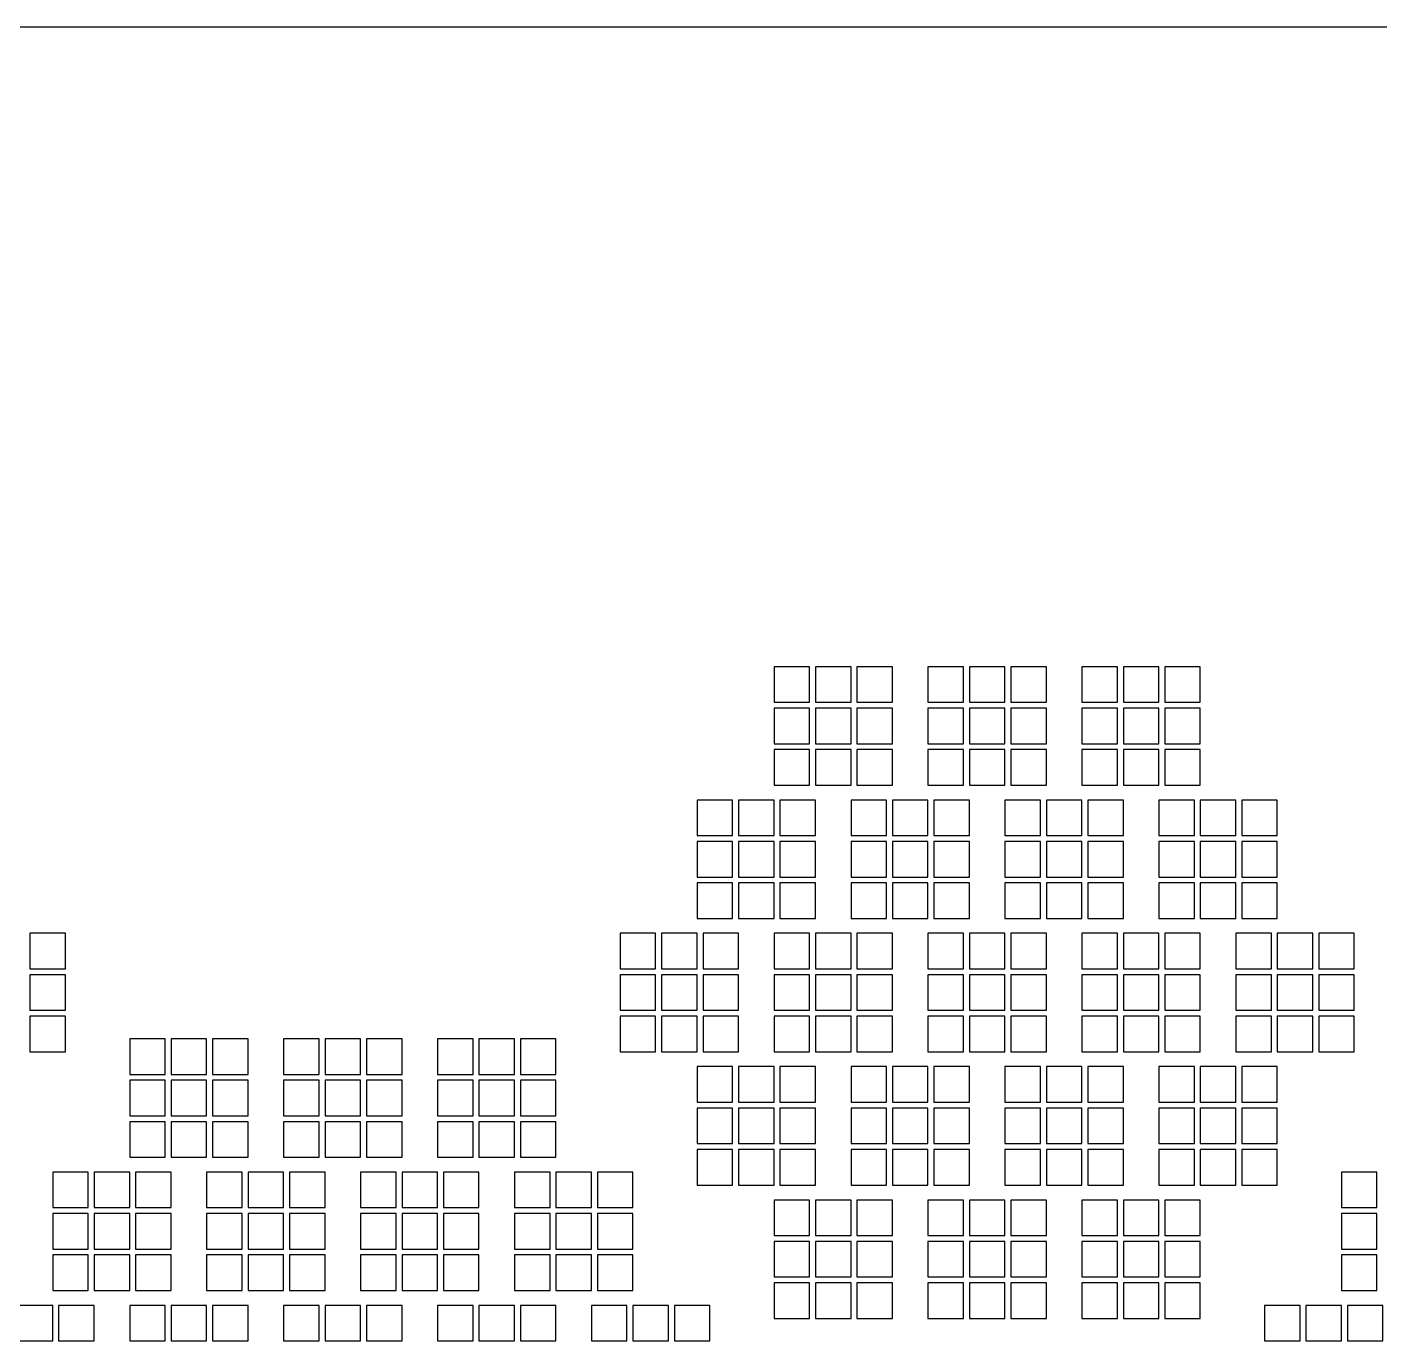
# Model space of a CAD drawing. Extents: x -49 to 54, y -38 to 38.
# Drawn here: x -10.83 to 0.6, y 26.88 to 38 of the extents above; entities that cross this region are included whole.
import ezdxf

# ---------------------------------------------------------------- set-up
doc = ezdxf.new("R2010")
doc.units = 0
doc.layers.add('BACK_LAYER', color=5, linetype='CONTINUOUS')
doc.layers.add('OUTLINE', color=7, linetype='CONTINUOUS')

msp = doc.modelspace()

# ---------------------------------------------------------------- linework, layer by layer
at = {"layer": 'BACK_LAYER'}
for points in [[(-4.521, 32.299), (-4.221, 32.299), (-4.221, 32.599), (-4.521, 32.599)], [(-4.171, 32.299), (-3.871, 32.299), (-3.871, 32.599), (-4.171, 32.599)], [(-3.821, 32.299), (-3.521, 32.299), (-3.521, 32.599), (-3.821, 32.599)], [(-3.221, 32.299), (-2.921, 32.299), (-2.921, 32.599), (-3.221, 32.599)], [(-2.871, 32.299), (-2.571, 32.299), (-2.571, 32.599), (-2.871, 32.599)], [(-2.521, 32.299), (-2.221, 32.299), (-2.221, 32.599), (-2.521, 32.599)], [(-1.921, 32.299), (-1.621, 32.299), (-1.621, 32.599), (-1.921, 32.599)], [(-1.571, 32.299), (-1.271, 32.299), (-1.271, 32.599), (-1.571, 32.599)], [(-1.221, 32.299), (-0.921, 32.299), (-0.921, 32.599), (-1.221, 32.599)], [(-4.521, 31.949), (-4.221, 31.949), (-4.221, 32.249), (-4.521, 32.249)], [(-4.171, 31.949), (-3.871, 31.949), (-3.871, 32.249), (-4.171, 32.249)], [(-3.821, 31.949), (-3.521, 31.949), (-3.521, 32.249), (-3.821, 32.249)], [(-3.221, 31.949), (-2.921, 31.949), (-2.921, 32.249), (-3.221, 32.249)], [(-2.871, 31.949), (-2.571, 31.949), (-2.571, 32.249), (-2.871, 32.249)], [(-2.521, 31.949), (-2.221, 31.949), (-2.221, 32.249), (-2.521, 32.249)], [(-1.921, 31.949), (-1.621, 31.949), (-1.621, 32.249), (-1.921, 32.249)], [(-1.571, 31.949), (-1.271, 31.949), (-1.271, 32.249), (-1.571, 32.249)], [(-1.221, 31.949), (-0.921, 31.949), (-0.921, 32.249), (-1.221, 32.249)], [(-4.521, 31.599), (-4.221, 31.599), (-4.221, 31.899), (-4.521, 31.899)], [(-4.171, 31.599), (-3.871, 31.599), (-3.871, 31.899), (-4.171, 31.899)], [(-3.821, 31.599), (-3.521, 31.599), (-3.521, 31.899), (-3.821, 31.899)], [(-3.221, 31.599), (-2.921, 31.599), (-2.921, 31.899), (-3.221, 31.899)], [(-2.871, 31.599), (-2.571, 31.599), (-2.571, 31.899), (-2.871, 31.899)], [(-2.521, 31.599), (-2.221, 31.599), (-2.221, 31.899), (-2.521, 31.899)], [(-1.921, 31.599), (-1.621, 31.599), (-1.621, 31.899), (-1.921, 31.899)], [(-1.571, 31.599), (-1.271, 31.599), (-1.271, 31.899), (-1.571, 31.899)], [(-1.221, 31.599), (-0.921, 31.599), (-0.921, 31.899), (-1.221, 31.899)], [(-5.171, 31.173), (-4.871, 31.173), (-4.871, 31.473), (-5.171, 31.473)], [(-4.821, 31.173), (-4.521, 31.173), (-4.521, 31.473), (-4.821, 31.473)], [(-4.471, 31.173), (-4.171, 31.173), (-4.171, 31.473), (-4.471, 31.473)], [(-3.871, 31.173), (-3.571, 31.173), (-3.571, 31.473), (-3.871, 31.473)], [(-3.521, 31.173), (-3.221, 31.173), (-3.221, 31.473), (-3.521, 31.473)], [(-3.171, 31.173), (-2.871, 31.173), (-2.871, 31.473), (-3.171, 31.473)], [(-2.571, 31.173), (-2.271, 31.173), (-2.271, 31.473), (-2.571, 31.473)], [(-2.221, 31.173), (-1.921, 31.173), (-1.921, 31.473), (-2.221, 31.473)], [(-1.871, 31.173), (-1.571, 31.173), (-1.571, 31.473), (-1.871, 31.473)], [(-1.271, 31.173), (-0.971, 31.173), (-0.971, 31.473), (-1.271, 31.473)], [(-0.921, 31.173), (-0.621, 31.173), (-0.621, 31.473), (-0.921, 31.473)], [(-0.571, 31.173), (-0.271, 31.173), (-0.271, 31.473), (-0.571, 31.473)], [(-5.171, 30.823), (-4.871, 30.823), (-4.871, 31.123), (-5.171, 31.123)], [(-4.821, 30.823), (-4.521, 30.823), (-4.521, 31.123), (-4.821, 31.123)], [(-4.471, 30.823), (-4.171, 30.823), (-4.171, 31.123), (-4.471, 31.123)], [(-3.871, 30.823), (-3.571, 30.823), (-3.571, 31.123), (-3.871, 31.123)], [(-3.521, 30.823), (-3.221, 30.823), (-3.221, 31.123), (-3.521, 31.123)], [(-3.171, 30.823), (-2.871, 30.823), (-2.871, 31.123), (-3.171, 31.123)], [(-2.571, 30.823), (-2.271, 30.823), (-2.271, 31.123), (-2.571, 31.123)], [(-2.221, 30.823), (-1.921, 30.823), (-1.921, 31.123), (-2.221, 31.123)], [(-1.871, 30.823), (-1.571, 30.823), (-1.571, 31.123), (-1.871, 31.123)], [(-1.271, 30.823), (-0.971, 30.823), (-0.971, 31.123), (-1.271, 31.123)], [(-0.921, 30.823), (-0.621, 30.823), (-0.621, 31.123), (-0.921, 31.123)], [(-0.571, 30.823), (-0.271, 30.823), (-0.271, 31.123), (-0.571, 31.123)], [(-5.171, 30.473), (-4.871, 30.473), (-4.871, 30.773), (-5.171, 30.773)], [(-4.821, 30.473), (-4.521, 30.473), (-4.521, 30.773), (-4.821, 30.773)], [(-4.471, 30.473), (-4.171, 30.473), (-4.171, 30.773), (-4.471, 30.773)], [(-3.871, 30.473), (-3.571, 30.473), (-3.571, 30.773), (-3.871, 30.773)], [(-3.521, 30.473), (-3.221, 30.473), (-3.221, 30.773), (-3.521, 30.773)], [(-3.171, 30.473), (-2.871, 30.473), (-2.871, 30.773), (-3.171, 30.773)], [(-2.571, 30.473), (-2.271, 30.473), (-2.271, 30.773), (-2.571, 30.773)], [(-2.221, 30.473), (-1.921, 30.473), (-1.921, 30.773), (-2.221, 30.773)], [(-1.871, 30.473), (-1.571, 30.473), (-1.571, 30.773), (-1.871, 30.773)], [(-1.271, 30.473), (-0.971, 30.473), (-0.971, 30.773), (-1.271, 30.773)], [(-0.921, 30.473), (-0.621, 30.473), (-0.621, 30.773), (-0.921, 30.773)], [(-0.571, 30.473), (-0.271, 30.473), (-0.271, 30.773), (-0.571, 30.773)], [(-10.805, 30.048), (-10.505, 30.048), (-10.505, 30.348), (-10.805, 30.348)], [(-5.821, 30.048), (-5.521, 30.048), (-5.521, 30.348), (-5.821, 30.348)], [(-5.471, 30.048), (-5.171, 30.048), (-5.171, 30.348), (-5.471, 30.348)], [(-5.121, 30.048), (-4.821, 30.048), (-4.821, 30.348), (-5.121, 30.348)], [(-4.521, 30.048), (-4.221, 30.048), (-4.221, 30.348), (-4.521, 30.348)], [(-4.171, 30.048), (-3.871, 30.048), (-3.871, 30.348), (-4.171, 30.348)], [(-3.821, 30.048), (-3.521, 30.048), (-3.521, 30.348), (-3.821, 30.348)], [(-3.221, 30.048), (-2.921, 30.048), (-2.921, 30.348), (-3.221, 30.348)], [(-2.871, 30.048), (-2.571, 30.048), (-2.571, 30.348), (-2.871, 30.348)], [(-2.521, 30.048), (-2.221, 30.048), (-2.221, 30.348), (-2.521, 30.348)], [(-1.921, 30.048), (-1.621, 30.048), (-1.621, 30.348), (-1.921, 30.348)], [(-1.571, 30.048), (-1.271, 30.048), (-1.271, 30.348), (-1.571, 30.348)], [(-1.221, 30.048), (-0.921, 30.048), (-0.921, 30.348), (-1.221, 30.348)], [(-0.621, 30.048), (-0.321, 30.048), (-0.321, 30.348), (-0.621, 30.348)], [(-0.271, 30.048), (0.029, 30.048), (0.029, 30.348), (-0.271, 30.348)], [(0.079, 30.048), (0.379, 30.048), (0.379, 30.348), (0.079, 30.348)], [(-10.805, 29.698), (-10.505, 29.698), (-10.505, 29.998), (-10.805, 29.998)], [(-5.821, 29.698), (-5.521, 29.698), (-5.521, 29.998), (-5.821, 29.998)], [(-5.471, 29.698), (-5.171, 29.698), (-5.171, 29.998), (-5.471, 29.998)], [(-5.121, 29.698), (-4.821, 29.698), (-4.821, 29.998), (-5.121, 29.998)], [(-4.521, 29.698), (-4.221, 29.698), (-4.221, 29.998), (-4.521, 29.998)], [(-4.171, 29.698), (-3.871, 29.698), (-3.871, 29.998), (-4.171, 29.998)], [(-3.821, 29.698), (-3.521, 29.698), (-3.521, 29.998), (-3.821, 29.998)], [(-3.221, 29.698), (-2.921, 29.698), (-2.921, 29.998), (-3.221, 29.998)], [(-2.871, 29.698), (-2.571, 29.698), (-2.571, 29.998), (-2.871, 29.998)], [(-2.521, 29.698), (-2.221, 29.698), (-2.221, 29.998), (-2.521, 29.998)], [(-1.921, 29.698), (-1.621, 29.698), (-1.621, 29.998), (-1.921, 29.998)], [(-1.571, 29.698), (-1.271, 29.698), (-1.271, 29.998), (-1.571, 29.998)], [(-1.221, 29.698), (-0.921, 29.698), (-0.921, 29.998), (-1.221, 29.998)], [(-0.621, 29.698), (-0.321, 29.698), (-0.321, 29.998), (-0.621, 29.998)], [(-0.271, 29.698), (0.029, 29.698), (0.029, 29.998), (-0.271, 29.998)], [(0.079, 29.698), (0.379, 29.698), (0.379, 29.998), (0.079, 29.998)], [(-10.805, 29.348), (-10.505, 29.348), (-10.505, 29.648), (-10.805, 29.648)], [(-5.821, 29.348), (-5.521, 29.348), (-5.521, 29.648), (-5.821, 29.648)], [(-5.471, 29.348), (-5.171, 29.348), (-5.171, 29.648), (-5.471, 29.648)], [(-5.121, 29.348), (-4.821, 29.348), (-4.821, 29.648), (-5.121, 29.648)], [(-4.521, 29.348), (-4.221, 29.348), (-4.221, 29.648), (-4.521, 29.648)], [(-4.171, 29.348), (-3.871, 29.348), (-3.871, 29.648), (-4.171, 29.648)], [(-3.821, 29.348), (-3.521, 29.348), (-3.521, 29.648), (-3.821, 29.648)], [(-3.221, 29.348), (-2.921, 29.348), (-2.921, 29.648), (-3.221, 29.648)], [(-2.871, 29.348), (-2.571, 29.348), (-2.571, 29.648), (-2.871, 29.648)], [(-2.521, 29.348), (-2.221, 29.348), (-2.221, 29.648), (-2.521, 29.648)], [(-1.921, 29.348), (-1.621, 29.348), (-1.621, 29.648), (-1.921, 29.648)], [(-1.571, 29.348), (-1.271, 29.348), (-1.271, 29.648), (-1.571, 29.648)], [(-1.221, 29.348), (-0.921, 29.348), (-0.921, 29.648), (-1.221, 29.648)], [(-0.621, 29.348), (-0.321, 29.348), (-0.321, 29.648), (-0.621, 29.648)], [(-0.271, 29.348), (0.029, 29.348), (0.029, 29.648), (-0.271, 29.648)], [(0.079, 29.348), (0.379, 29.348), (0.379, 29.648), (0.079, 29.648)], [(-9.963, 29.157), (-9.663, 29.157), (-9.663, 29.457), (-9.963, 29.457)], [(-9.613, 29.157), (-9.313, 29.157), (-9.313, 29.457), (-9.613, 29.457)], [(-9.263, 29.157), (-8.963, 29.157), (-8.963, 29.457), (-9.263, 29.457)], [(-8.663, 29.157), (-8.363, 29.157), (-8.363, 29.457), (-8.663, 29.457)], [(-8.313, 29.157), (-8.013, 29.157), (-8.013, 29.457), (-8.313, 29.457)], [(-7.963, 29.157), (-7.663, 29.157), (-7.663, 29.457), (-7.963, 29.457)], [(-7.363, 29.157), (-7.063, 29.157), (-7.063, 29.457), (-7.363, 29.457)], [(-7.013, 29.157), (-6.713, 29.157), (-6.713, 29.457), (-7.013, 29.457)], [(-6.663, 29.157), (-6.363, 29.157), (-6.363, 29.457), (-6.663, 29.457)], [(-5.171, 28.922), (-4.871, 28.922), (-4.871, 29.222), (-5.171, 29.222)], [(-4.821, 28.922), (-4.521, 28.922), (-4.521, 29.222), (-4.821, 29.222)], [(-4.471, 28.922), (-4.171, 28.922), (-4.171, 29.222), (-4.471, 29.222)], [(-3.871, 28.922), (-3.571, 28.922), (-3.571, 29.222), (-3.871, 29.222)], [(-3.521, 28.922), (-3.221, 28.922), (-3.221, 29.222), (-3.521, 29.222)], [(-3.171, 28.922), (-2.871, 28.922), (-2.871, 29.222), (-3.171, 29.222)], [(-2.571, 28.922), (-2.271, 28.922), (-2.271, 29.222), (-2.571, 29.222)], [(-2.221, 28.922), (-1.921, 28.922), (-1.921, 29.222), (-2.221, 29.222)], [(-1.871, 28.922), (-1.571, 28.922), (-1.571, 29.222), (-1.871, 29.222)], [(-1.271, 28.922), (-0.971, 28.922), (-0.971, 29.222), (-1.271, 29.222)], [(-0.921, 28.922), (-0.621, 28.922), (-0.621, 29.222), (-0.921, 29.222)], [(-0.571, 28.922), (-0.271, 28.922), (-0.271, 29.222), (-0.571, 29.222)], [(-9.963, 28.807), (-9.663, 28.807), (-9.663, 29.107), (-9.963, 29.107)], [(-9.613, 28.807), (-9.313, 28.807), (-9.313, 29.107), (-9.613, 29.107)], [(-9.263, 28.807), (-8.963, 28.807), (-8.963, 29.107), (-9.263, 29.107)], [(-8.663, 28.807), (-8.363, 28.807), (-8.363, 29.107), (-8.663, 29.107)], [(-8.313, 28.807), (-8.013, 28.807), (-8.013, 29.107), (-8.313, 29.107)], [(-7.963, 28.807), (-7.663, 28.807), (-7.663, 29.107), (-7.963, 29.107)], [(-7.363, 28.807), (-7.063, 28.807), (-7.063, 29.107), (-7.363, 29.107)], [(-7.013, 28.807), (-6.713, 28.807), (-6.713, 29.107), (-7.013, 29.107)], [(-6.663, 28.807), (-6.363, 28.807), (-6.363, 29.107), (-6.663, 29.107)], [(-5.171, 28.572), (-4.871, 28.572), (-4.871, 28.872), (-5.171, 28.872)], [(-4.821, 28.572), (-4.521, 28.572), (-4.521, 28.872), (-4.821, 28.872)], [(-4.471, 28.572), (-4.171, 28.572), (-4.171, 28.872), (-4.471, 28.872)], [(-3.871, 28.572), (-3.571, 28.572), (-3.571, 28.872), (-3.871, 28.872)], [(-3.521, 28.572), (-3.221, 28.572), (-3.221, 28.872), (-3.521, 28.872)], [(-3.171, 28.572), (-2.871, 28.572), (-2.871, 28.872), (-3.171, 28.872)], [(-2.571, 28.572), (-2.271, 28.572), (-2.271, 28.872), (-2.571, 28.872)], [(-2.221, 28.572), (-1.921, 28.572), (-1.921, 28.872), (-2.221, 28.872)], [(-1.871, 28.572), (-1.571, 28.572), (-1.571, 28.872), (-1.871, 28.872)], [(-1.271, 28.572), (-0.971, 28.572), (-0.971, 28.872), (-1.271, 28.872)], [(-0.921, 28.572), (-0.621, 28.572), (-0.621, 28.872), (-0.921, 28.872)], [(-0.571, 28.572), (-0.271, 28.572), (-0.271, 28.872), (-0.571, 28.872)], [(-9.963, 28.457), (-9.663, 28.457), (-9.663, 28.757), (-9.963, 28.757)], [(-9.613, 28.457), (-9.313, 28.457), (-9.313, 28.757), (-9.613, 28.757)], [(-9.263, 28.457), (-8.963, 28.457), (-8.963, 28.757), (-9.263, 28.757)], [(-8.663, 28.457), (-8.363, 28.457), (-8.363, 28.757), (-8.663, 28.757)], [(-8.313, 28.457), (-8.013, 28.457), (-8.013, 28.757), (-8.313, 28.757)], [(-7.963, 28.457), (-7.663, 28.457), (-7.663, 28.757), (-7.963, 28.757)], [(-7.363, 28.457), (-7.063, 28.457), (-7.063, 28.757), (-7.363, 28.757)], [(-7.013, 28.457), (-6.713, 28.457), (-6.713, 28.757), (-7.013, 28.757)], [(-6.663, 28.457), (-6.363, 28.457), (-6.363, 28.757), (-6.663, 28.757)], [(-5.171, 28.222), (-4.871, 28.222), (-4.871, 28.522), (-5.171, 28.522)], [(-4.821, 28.222), (-4.521, 28.222), (-4.521, 28.522), (-4.821, 28.522)], [(-4.471, 28.222), (-4.171, 28.222), (-4.171, 28.522), (-4.471, 28.522)], [(-3.871, 28.222), (-3.571, 28.222), (-3.571, 28.522), (-3.871, 28.522)], [(-3.521, 28.222), (-3.221, 28.222), (-3.221, 28.522), (-3.521, 28.522)], [(-3.171, 28.222), (-2.871, 28.222), (-2.871, 28.522), (-3.171, 28.522)], [(-2.571, 28.222), (-2.271, 28.222), (-2.271, 28.522), (-2.571, 28.522)], [(-2.221, 28.222), (-1.921, 28.222), (-1.921, 28.522), (-2.221, 28.522)], [(-1.871, 28.222), (-1.571, 28.222), (-1.571, 28.522), (-1.871, 28.522)], [(-1.271, 28.222), (-0.971, 28.222), (-0.971, 28.522), (-1.271, 28.522)], [(-0.921, 28.222), (-0.621, 28.222), (-0.621, 28.522), (-0.921, 28.522)], [(-0.571, 28.222), (-0.271, 28.222), (-0.271, 28.522), (-0.571, 28.522)], [(-10.613, 28.032), (-10.313, 28.032), (-10.313, 28.332), (-10.613, 28.332)], [(-10.263, 28.032), (-9.963, 28.032), (-9.963, 28.332), (-10.263, 28.332)], [(-9.913, 28.032), (-9.613, 28.032), (-9.613, 28.332), (-9.913, 28.332)], [(-9.313, 28.032), (-9.013, 28.032), (-9.013, 28.332), (-9.313, 28.332)], [(-8.963, 28.032), (-8.663, 28.032), (-8.663, 28.332), (-8.963, 28.332)], [(-8.613, 28.032), (-8.313, 28.032), (-8.313, 28.332), (-8.613, 28.332)], [(-8.013, 28.032), (-7.713, 28.032), (-7.713, 28.332), (-8.013, 28.332)], [(-7.663, 28.032), (-7.363, 28.032), (-7.363, 28.332), (-7.663, 28.332)], [(-7.313, 28.032), (-7.013, 28.032), (-7.013, 28.332), (-7.313, 28.332)], [(-6.713, 28.032), (-6.413, 28.032), (-6.413, 28.332), (-6.713, 28.332)], [(-6.363, 28.032), (-6.063, 28.032), (-6.063, 28.332), (-6.363, 28.332)], [(-6.013, 28.032), (-5.713, 28.032), (-5.713, 28.332), (-6.013, 28.332)], [(0.271, 28.032), (0.571, 28.032), (0.571, 28.332), (0.271, 28.332)], [(-4.521, 27.796), (-4.221, 27.796), (-4.221, 28.096), (-4.521, 28.096)], [(-4.171, 27.796), (-3.871, 27.796), (-3.871, 28.096), (-4.171, 28.096)], [(-3.821, 27.796), (-3.521, 27.796), (-3.521, 28.096), (-3.821, 28.096)], [(-3.221, 27.796), (-2.921, 27.796), (-2.921, 28.096), (-3.221, 28.096)], [(-2.871, 27.796), (-2.571, 27.796), (-2.571, 28.096), (-2.871, 28.096)], [(-2.521, 27.796), (-2.221, 27.796), (-2.221, 28.096), (-2.521, 28.096)], [(-1.921, 27.796), (-1.621, 27.796), (-1.621, 28.096), (-1.921, 28.096)], [(-1.571, 27.796), (-1.271, 27.796), (-1.271, 28.096), (-1.571, 28.096)], [(-1.221, 27.796), (-0.921, 27.796), (-0.921, 28.096), (-1.221, 28.096)], [(-10.613, 27.682), (-10.313, 27.682), (-10.313, 27.982), (-10.613, 27.982)], [(-10.263, 27.682), (-9.963, 27.682), (-9.963, 27.982), (-10.263, 27.982)], [(-9.913, 27.682), (-9.613, 27.682), (-9.613, 27.982), (-9.913, 27.982)], [(-9.313, 27.682), (-9.013, 27.682), (-9.013, 27.982), (-9.313, 27.982)], [(-8.963, 27.682), (-8.663, 27.682), (-8.663, 27.982), (-8.963, 27.982)], [(-8.613, 27.682), (-8.313, 27.682), (-8.313, 27.982), (-8.613, 27.982)], [(-8.013, 27.682), (-7.713, 27.682), (-7.713, 27.982), (-8.013, 27.982)], [(-7.663, 27.682), (-7.363, 27.682), (-7.363, 27.982), (-7.663, 27.982)], [(-7.313, 27.682), (-7.013, 27.682), (-7.013, 27.982), (-7.313, 27.982)], [(-6.713, 27.682), (-6.413, 27.682), (-6.413, 27.982), (-6.713, 27.982)], [(-6.363, 27.682), (-6.063, 27.682), (-6.063, 27.982), (-6.363, 27.982)], [(-6.013, 27.682), (-5.713, 27.682), (-5.713, 27.982), (-6.013, 27.982)], [(0.271, 27.682), (0.571, 27.682), (0.571, 27.982), (0.271, 27.982)], [(-4.521, 27.446), (-4.221, 27.446), (-4.221, 27.746), (-4.521, 27.746)], [(-4.171, 27.446), (-3.871, 27.446), (-3.871, 27.746), (-4.171, 27.746)], [(-3.821, 27.446), (-3.521, 27.446), (-3.521, 27.746), (-3.821, 27.746)], [(-3.221, 27.446), (-2.921, 27.446), (-2.921, 27.746), (-3.221, 27.746)], [(-2.871, 27.446), (-2.571, 27.446), (-2.571, 27.746), (-2.871, 27.746)], [(-2.521, 27.446), (-2.221, 27.446), (-2.221, 27.746), (-2.521, 27.746)], [(-1.921, 27.446), (-1.621, 27.446), (-1.621, 27.746), (-1.921, 27.746)], [(-1.571, 27.446), (-1.271, 27.446), (-1.271, 27.746), (-1.571, 27.746)], [(-1.221, 27.446), (-0.921, 27.446), (-0.921, 27.746), (-1.221, 27.746)], [(-10.613, 27.332), (-10.313, 27.332), (-10.313, 27.632), (-10.613, 27.632)], [(-10.263, 27.332), (-9.963, 27.332), (-9.963, 27.632), (-10.263, 27.632)], [(-9.913, 27.332), (-9.613, 27.332), (-9.613, 27.632), (-9.913, 27.632)], [(-9.313, 27.332), (-9.013, 27.332), (-9.013, 27.632), (-9.313, 27.632)], [(-8.963, 27.332), (-8.663, 27.332), (-8.663, 27.632), (-8.963, 27.632)], [(-8.613, 27.332), (-8.313, 27.332), (-8.313, 27.632), (-8.613, 27.632)], [(-8.013, 27.332), (-7.713, 27.332), (-7.713, 27.632), (-8.013, 27.632)], [(-7.663, 27.332), (-7.363, 27.332), (-7.363, 27.632), (-7.663, 27.632)], [(-7.313, 27.332), (-7.013, 27.332), (-7.013, 27.632), (-7.313, 27.632)], [(-6.713, 27.332), (-6.413, 27.332), (-6.413, 27.632), (-6.713, 27.632)], [(-6.363, 27.332), (-6.063, 27.332), (-6.063, 27.632), (-6.363, 27.632)], [(-6.013, 27.332), (-5.713, 27.332), (-5.713, 27.632), (-6.013, 27.632)], [(0.271, 27.332), (0.571, 27.332), (0.571, 27.632), (0.271, 27.632)], [(-4.521, 27.096), (-4.221, 27.096), (-4.221, 27.396), (-4.521, 27.396)], [(-4.171, 27.096), (-3.871, 27.096), (-3.871, 27.396), (-4.171, 27.396)], [(-3.821, 27.096), (-3.521, 27.096), (-3.521, 27.396), (-3.821, 27.396)], [(-3.221, 27.096), (-2.921, 27.096), (-2.921, 27.396), (-3.221, 27.396)], [(-2.871, 27.096), (-2.571, 27.096), (-2.571, 27.396), (-2.871, 27.396)], [(-2.521, 27.096), (-2.221, 27.096), (-2.221, 27.396), (-2.521, 27.396)], [(-1.921, 27.096), (-1.621, 27.096), (-1.621, 27.396), (-1.921, 27.396)], [(-1.571, 27.096), (-1.271, 27.096), (-1.271, 27.396), (-1.571, 27.396)], [(-1.221, 27.096), (-0.921, 27.096), (-0.921, 27.396), (-1.221, 27.396)], [(-10.913, 26.906), (-10.613, 26.906), (-10.613, 27.206), (-10.913, 27.206)], [(-10.563, 26.906), (-10.263, 26.906), (-10.263, 27.206), (-10.563, 27.206)], [(-9.963, 26.906), (-9.663, 26.906), (-9.663, 27.206), (-9.963, 27.206)], [(-9.613, 26.906), (-9.313, 26.906), (-9.313, 27.206), (-9.613, 27.206)], [(-9.263, 26.906), (-8.963, 26.906), (-8.963, 27.206), (-9.263, 27.206)], [(-8.663, 26.906), (-8.363, 26.906), (-8.363, 27.206), (-8.663, 27.206)], [(-8.313, 26.906), (-8.013, 26.906), (-8.013, 27.206), (-8.313, 27.206)], [(-7.963, 26.906), (-7.663, 26.906), (-7.663, 27.206), (-7.963, 27.206)], [(-7.363, 26.906), (-7.063, 26.906), (-7.063, 27.206), (-7.363, 27.206)], [(-7.013, 26.906), (-6.713, 26.906), (-6.713, 27.206), (-7.013, 27.206)], [(-6.663, 26.906), (-6.363, 26.906), (-6.363, 27.206), (-6.663, 27.206)], [(-6.063, 26.906), (-5.763, 26.906), (-5.763, 27.206), (-6.063, 27.206)], [(-5.713, 26.906), (-5.413, 26.906), (-5.413, 27.206), (-5.713, 27.206)], [(-5.363, 26.906), (-5.063, 26.906), (-5.063, 27.206), (-5.363, 27.206)], [(-0.379, 26.906), (-0.079, 26.906), (-0.079, 27.206), (-0.379, 27.206)], [(-0.029, 26.906), (0.271, 26.906), (0.271, 27.206), (-0.029, 27.206)], [(0.321, 26.906), (0.621, 26.906), (0.621, 27.206), (0.321, 27.206)]]:
    msp.add_lwpolyline(points, close=True, dxfattribs=at)
at = {"layer": 'OUTLINE'}
msp.add_lwpolyline([(-49.4, -36.45, -0.414214), (-47.85, -38), (52.85, -38, -0.414214), (54.4, -36.45), (54.4, -28), (51.4, -28), (51.4, 28), (54.4, 28), (54.4, 36.45, -0.414214), (52.85, 38), (-47.85, 38, -0.414214), (-49.4, 36.45)], format="xyb", close=True, dxfattribs=at)

doc.saveas('drawing.dxf')
